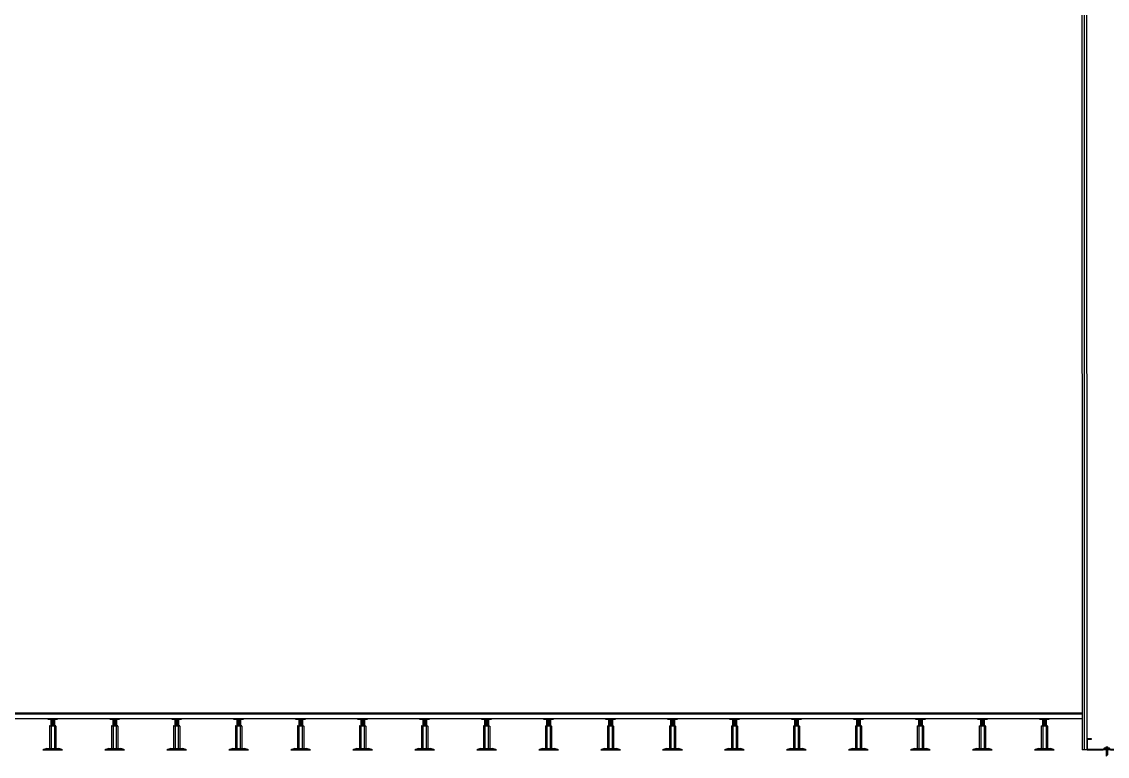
# Model space of a CAD drawing. Header units: millimetres. Extents: x 19868 to 801382, y -4805 to 85279.
# Drawn here: x 85862 to 90241, y 42103 to 45066 of the extents above; entities that cross this region are included whole.
import ezdxf

# ---------------------------------------------------------------- set-up
doc = ezdxf.new("R2010")
doc.units = ezdxf.units.MM
doc.header["$LTSCALE"] = 250
for name, color, linetype in [('8입면선', 8, 'Continuous'), ('A-ELE-4', 4, 'Continuous'), ('A-ELE-8', 8, 'Continuous'), ('A-WALL-D', 7, 'Continuous'), ('GAGAM-DT', 7, 'Continuous'), ('GES', 7, 'Continuous'), ('입면', 7, 'Continuous')]:
    doc.layers.add(name, color=color, linetype=linetype)

# ---------------------------------------------------------------- blocks, each defined once
blk = doc.blocks.new('A$C7fa20b73')
at = {"layer": '8입면선', "color": 8}
for p, q in [((10, 0), (9.4, 5790)), ((190, 0), (189.4, 5040))]:
    blk.add_line(p, q, dxfattribs=at)
at = {"layer": 'A-WALL-D'}
for p, q in [((-0.6, 5790), (0, 0)), ((19.4, 5790), (-0.6, 5790)), ((20, 0), (19.4, 5790)), ((180, 0), (179.4, 5040)), ((199.4, 5040), (179.4, 5040)), ((199.4, 5040), (200, 0)), ((200, 0), (0, 0))]:
    blk.add_line(p, q, dxfattribs=at)
at = {"layer": 'GAGAM-DT', "color": 8}
for p, q in [((97.1, 5034.2), (97.1, 5065.6)), ((102.1, 5060.1), (97.1, 5065.6)), ((102.1, 5034.2), (102.1, 5060.1)), ((104.6, 5034.2), (94.6, 5034.2)), ((94.6, 5034.2), (94.6, 5030.7)), ((103.1, 5029.2), (96.1, 5029.2)), ((97.1, 5034.2), (97.1, 5029.2)), ((102.1, 5034.2), (102.1, 5029.2)), ((104.6, 5034.2), (104.6, 5030.7)), ((95.2, 5.8), (95.2, 9.3)), ((105.1, 5.8), (95.2, 5.8)), ((103.6, 10.8), (96.7, 10.8)), ((97.6, 5.8), (97.6, 10.8)), ((97.6, 5.8), (97.6, -25.6)), ((102.6, 5.8), (102.6, 10.8)), ((102.6, 5.8), (102.6, -20.1)), ((105.1, 5.8), (105.1, 9.3)), ((97.6, -25.6), (102.6, -20.1))]:
    blk.add_line(p, q, dxfattribs=at)
for centre, start, end in [((96.1, 5030.7), 180, 270), ((103.1, 5030.7), 270, 0), ((96.7, 9.3), 90, 180), ((103.6, 9.3), 0, 90)]:
    blk.add_arc(centre, 1.51, start, end, dxfattribs=at)
at = {"layer": '입면', "color": 6}
for p, q in [((19.4, 4995), (19.4, 5040)), ((19.4, 5040), (84.8, 5040)), ((84.2, 5038.8), (20.6, 5038.8)), ((20.6, 5038.8), (20.6, 4996.2)), ((89.2, 5033), (84.2, 5038.8)), ((84.8, 5040), (89.8, 5034.2)), ((109.1, 5034.2), (114.1, 5040)), ((114.7, 5038.8), (109.7, 5033)), ((114.1, 5040), (179.4, 5040)), ((178.2, 5038.8), (114.7, 5038.8)), ((178.2, 4996.2), (178.2, 5038.8)), ((179.4, 5040), (179.4, 4995)), ((37.3, 4995), (19.4, 4995)), ((20.6, 4996.2), (37.3, 4996.2)), ((37.3, 4996.2), (37.3, 4995)), ((109.7, 5033), (89.2, 5033)), ((89.8, 5034.2), (109.1, 5034.2)), ((161.6, 4995), (161.6, 4996.2)), ((161.6, 4996.2), (178.2, 4996.2)), ((179.4, 4995), (161.6, 4995)), ((37.8, 45), (20, 45)), ((20, 45), (20, 0)), ((21.2, 1.2), (21.2, 43.8)), ((21.2, 43.8), (37.8, 43.8)), ((37.8, 43.8), (37.8, 45)), ((180, 45), (162.2, 45)), ((162.2, 45), (162.2, 43.8)), ((162.2, 43.8), (178.8, 43.8)), ((178.8, 43.8), (178.8, 1.2)), ((180, 0), (180, 45)), ((20, 0), (85.3, 0)), ((84.8, 1.2), (21.2, 1.2)), ((89.8, 7), (84.8, 1.2)), ((85.3, 0), (90.3, 5.8)), ((110.2, 7), (89.8, 7)), ((90.3, 5.8), (109.7, 5.8)), ((109.7, 5.8), (114.7, 0)), ((115.2, 1.2), (110.2, 7)), ((114.7, 0), (180, 0)), ((178.8, 1.2), (115.2, 1.2))]:
    blk.add_line(p, q, dxfattribs=at)
blk = doc.blocks.new('*U136')
at = {"layer": 'A-ELE-4'}
blk.add_line((-11, 0), (8790.1, 0), dxfattribs=at)
at = {"layer": 'A-ELE-8'}
for p, q in [((8790.1, 0), (8790.1, -23)), ((-11, -5), (8790.1, -5)), ((-11, -23), (8790.1, -23))]:
    blk.add_line(p, q, dxfattribs=at)
blk = doc.blocks.new('*U137')
at = {"layer": 'GES', "color": 8}
for p, q in [((43595, 2017, 0), (43595, 2019.5, 0)), ((43595, 2019.5, 0), (43635, 2019.5, 0)), ((43595, 2017, 0), (43635, 2017, 0)), ((43607.4, 2017, 0), (43607.4, 2007.2, 0)), ((43622.6, 2017, 0), (43622.6, 2007.2, 0)), ((43635, 2017, 0), (43635, 2019.5, 0)), ((43845, 2017, 0), (43845, 2019.5, 0)), ((43845, 2019.5, 0), (43885, 2019.5, 0)), ((43845, 2017, 0), (43885, 2017, 0)), ((43857.4, 2017, 0), (43857.4, 2007.2, 0)), ((43872.6, 2017, 0), (43872.6, 2007.2, 0)), ((43885, 2017, 0), (43885, 2019.5, 0)), ((44095, 2017, 0), (44095, 2019.5, 0)), ((44095, 2019.5, 0), (44135, 2019.5, 0)), ((44095, 2017, 0), (44135, 2017, 0)), ((44107.4, 2017, 0), (44107.4, 2007.2, 0)), ((44122.6, 2017, 0), (44122.6, 2007.2, 0)), ((44135, 2017, 0), (44135, 2019.5, 0)), ((44345, 2017, 0), (44345, 2019.5, 0)), ((44345, 2019.5, 0), (44385, 2019.5, 0)), ((44345, 2017, 0), (44385, 2017, 0)), ((44357.4, 2017, 0), (44357.4, 2007.2, 0)), ((44372.6, 2017, 0), (44372.6, 2007.2, 0)), ((44385, 2017, 0), (44385, 2019.5, 0)), ((44595, 2017, 0), (44595, 2019.5, 0)), ((44595, 2019.5, 0), (44635, 2019.5, 0)), ((44595, 2017, 0), (44635, 2017, 0)), ((44607.4, 2017, 0), (44607.4, 2007.2, 0)), ((44622.6, 2017, 0), (44622.6, 2007.2, 0)), ((44635, 2017, 0), (44635, 2019.5, 0)), ((44845, 2017, 0), (44845, 2019.5, 0)), ((44845, 2019.5, 0), (44885, 2019.5, 0)), ((44845, 2017, 0), (44885, 2017, 0)), ((44857.4, 2017, 0), (44857.4, 2007.2, 0)), ((44872.6, 2017, 0), (44872.6, 2007.2, 0)), ((44885, 2017, 0), (44885, 2019.5, 0)), ((45095, 2017, 0), (45095, 2019.5, 0)), ((45095, 2019.5, 0), (45135, 2019.5, 0)), ((45095, 2017, 0), (45135, 2017, 0)), ((45107.4, 2017, 0), (45107.4, 2007.2, 0)), ((45122.6, 2017, 0), (45122.6, 2007.2, 0)), ((45135, 2017, 0), (45135, 2019.5, 0)), ((45345, 2017, 0), (45345, 2019.5, 0)), ((45345, 2019.5, 0), (45385, 2019.5, 0)), ((45345, 2017, 0), (45385, 2017, 0)), ((45357.4, 2017, 0), (45357.4, 2007.2, 0)), ((45372.6, 2017, 0), (45372.6, 2007.2, 0)), ((45385, 2017, 0), (45385, 2019.5, 0)), ((45595, 2017, 0), (45595, 2019.5, 0)), ((45595, 2019.5, 0), (45635, 2019.5, 0)), ((45595, 2017, 0), (45635, 2017, 0)), ((45607.4, 2017, 0), (45607.4, 2007.2, 0)), ((45622.6, 2017, 0), (45622.6, 2007.2, 0)), ((45635, 2017, 0), (45635, 2019.5, 0)), ((45845, 2017, 0), (45845, 2019.5, 0)), ((45845, 2019.5, 0), (45885, 2019.5, 0)), ((45845, 2017, 0), (45885, 2017, 0)), ((45857.4, 2017, 0), (45857.4, 2007.2, 0)), ((45872.6, 2017, 0), (45872.6, 2007.2, 0)), ((45885, 2017, 0), (45885, 2019.5, 0)), ((46095, 2017, 0), (46095, 2019.5, 0)), ((46095, 2019.5, 0), (46135, 2019.5, 0)), ((46095, 2017, 0), (46135, 2017, 0)), ((46107.4, 2017, 0), (46107.4, 2007.2, 0)), ((46122.6, 2017, 0), (46122.6, 2007.2, 0)), ((46135, 2017, 0), (46135, 2019.5, 0)), ((46345, 2017, 0), (46345, 2019.5, 0)), ((46345, 2019.5, 0), (46385, 2019.5, 0)), ((46345, 2017, 0), (46385, 2017, 0)), ((46357.4, 2017, 0), (46357.4, 2007.2, 0)), ((46372.6, 2017, 0), (46372.6, 2007.2, 0)), ((46385, 2017, 0), (46385, 2019.5, 0)), ((46595, 2017, 0), (46595, 2019.5, 0)), ((46595, 2019.5, 0), (46635, 2019.5, 0)), ((46595, 2017, 0), (46635, 2017, 0)), ((46607.4, 2017, 0), (46607.4, 2007.2, 0)), ((46622.6, 2017, 0), (46622.6, 2007.2, 0)), ((46635, 2017, 0), (46635, 2019.5, 0)), ((46845, 2017, 0), (46845, 2019.5, 0)), ((46845, 2019.5, 0), (46885, 2019.5, 0)), ((46845, 2017, 0), (46885, 2017, 0)), ((46857.4, 2017, 0), (46857.4, 2007.2, 0)), ((46872.6, 2017, 0), (46872.6, 2007.2, 0)), ((46885, 2017, 0), (46885, 2019.5, 0)), ((47095, 2017, 0), (47095, 2019.5, 0)), ((47095, 2019.5, 0), (47135, 2019.5, 0)), ((47095, 2017, 0), (47135, 2017, 0)), ((47107.4, 2017, 0), (47107.4, 2007.2, 0)), ((47122.6, 2017, 0), (47122.6, 2007.2, 0)), ((47135, 2017, 0), (47135, 2019.5, 0)), ((47345, 2017, 0), (47345, 2019.5, 0)), ((47345, 2019.5, 0), (47385, 2019.5, 0)), ((47345, 2017, 0), (47385, 2017, 0)), ((47357.4, 2017, 0), (47357.4, 2007.2, 0)), ((47372.6, 2017, 0), (47372.6, 2007.2, 0)), ((47385, 2017, 0), (47385, 2019.5, 0)), ((47595, 2017, 0), (47595, 2019.5, 0)), ((47595, 2019.5, 0), (47635, 2019.5, 0)), ((47595, 2017, 0), (47635, 2017, 0)), ((47607.4, 2017, 0), (47607.4, 2007.2, 0)), ((47622.6, 2017, 0), (47622.6, 2007.2, 0)), ((47635, 2017, 0), (47635, 2019.5, 0)), ((43602.6, 1988.9, 0), (43602.6, 1898, 0)), ((43603.4, 1989.7, 0), (43607.6, 1989.7, 0)), ((43607.4, 2013.6, 0), (43607.4, 1989.7, 0)), ((43607.4, 2011.6, 0), (43622.6, 2011.6, 0)), ((43607.4, 2011.6, 0), (43622.6, 2011.6, 0)), ((43607.4, 2006.6, 0), (43622.6, 2006.6, 0)), ((43607.4, 2006.6, 0), (43622.6, 2006.6, 0)), ((43607.4, 2001.6, 0), (43622.6, 2001.6, 0)), ((43607.4, 2001.6, 0), (43622.6, 2001.6, 0)), ((43607.4, 1996.6, 0), (43622.6, 1996.6, 0)), ((43607.4, 1996.6, 0), (43622.6, 1996.6, 0)), ((43607.4, 1991.6, 0), (43622.6, 1991.6, 0)), ((43607.4, 1991.6, 0), (43622.6, 1991.6, 0)), ((43607.6, 1989.7, 0), (43622.6, 1989.7, 0)), ((43608.4, 1988.9, 0), (43608.4, 1898, 0)), ((43609.2, 1989.7, 0), (43620.9, 1989.7, 0)), ((43621.7, 1988.9, 0), (43621.7, 1898, 0)), ((43622.6, 2013.6, 0), (43622.6, 1989.7, 0)), ((43622.6, 1989.7, 0), (43626.7, 1989.7, 0)), ((43627.6, 1988.9, 0), (43627.6, 1898, 0)), ((43852.6, 1988.9, 0), (43852.6, 1898, 0)), ((43853.4, 1989.7, 0), (43857.6, 1989.7, 0)), ((43857.4, 2013.6, 0), (43857.4, 1989.7, 0)), ((43857.4, 2011.6, 0), (43872.6, 2011.6, 0)), ((43857.4, 2011.6, 0), (43872.6, 2011.6, 0)), ((43857.4, 2006.6, 0), (43872.6, 2006.6, 0)), ((43857.4, 2006.6, 0), (43872.6, 2006.6, 0)), ((43857.4, 2001.6, 0), (43872.6, 2001.6, 0)), ((43857.4, 2001.6, 0), (43872.6, 2001.6, 0)), ((43857.4, 1996.6, 0), (43872.6, 1996.6, 0)), ((43857.4, 1996.6, 0), (43872.6, 1996.6, 0)), ((43857.4, 1991.6, 0), (43872.6, 1991.6, 0)), ((43857.4, 1991.6, 0), (43872.6, 1991.6, 0)), ((43857.6, 1989.7, 0), (43872.6, 1989.7, 0)), ((43858.4, 1988.9, 0), (43858.4, 1898, 0)), ((43859.2, 1989.7, 0), (43870.9, 1989.7, 0)), ((43871.7, 1988.9, 0), (43871.7, 1898, 0)), ((43872.6, 2013.6, 0), (43872.6, 1989.7, 0)), ((43872.6, 1989.7, 0), (43876.7, 1989.7, 0)), ((43877.6, 1988.9, 0), (43877.6, 1898, 0)), ((44102.6, 1988.9, 0), (44102.6, 1898, 0)), ((44103.4, 1989.7, 0), (44107.6, 1989.7, 0)), ((44107.4, 2013.6, 0), (44107.4, 1989.7, 0)), ((44107.4, 2011.6, 0), (44122.6, 2011.6, 0)), ((44107.4, 2011.6, 0), (44122.6, 2011.6, 0)), ((44107.4, 2006.6, 0), (44122.6, 2006.6, 0)), ((44107.4, 2006.6, 0), (44122.6, 2006.6, 0)), ((44107.4, 2001.6, 0), (44122.6, 2001.6, 0)), ((44107.4, 2001.6, 0), (44122.6, 2001.6, 0)), ((44107.4, 1996.6, 0), (44122.6, 1996.6, 0)), ((44107.4, 1996.6, 0), (44122.6, 1996.6, 0)), ((44107.4, 1991.6, 0), (44122.6, 1991.6, 0)), ((44107.4, 1991.6, 0), (44122.6, 1991.6, 0)), ((44107.6, 1989.7, 0), (44122.6, 1989.7, 0)), ((44108.4, 1988.9, 0), (44108.4, 1898, 0)), ((44109.2, 1989.7, 0), (44120.9, 1989.7, 0)), ((44121.7, 1988.9, 0), (44121.7, 1898, 0)), ((44122.6, 2013.6, 0), (44122.6, 1989.7, 0)), ((44122.6, 1989.7, 0), (44126.7, 1989.7, 0)), ((44127.6, 1988.9, 0), (44127.6, 1898, 0)), ((44352.6, 1988.9, 0), (44352.6, 1898, 0)), ((44353.4, 1989.7, 0), (44357.6, 1989.7, 0)), ((44357.4, 2013.6, 0), (44357.4, 1989.7, 0)), ((44357.4, 2011.6, 0), (44372.6, 2011.6, 0)), ((44357.4, 2011.6, 0), (44372.6, 2011.6, 0)), ((44357.4, 2006.6, 0), (44372.6, 2006.6, 0)), ((44357.4, 2006.6, 0), (44372.6, 2006.6, 0)), ((44357.4, 2001.6, 0), (44372.6, 2001.6, 0)), ((44357.4, 2001.6, 0), (44372.6, 2001.6, 0)), ((44357.4, 1996.6, 0), (44372.6, 1996.6, 0)), ((44357.4, 1996.6, 0), (44372.6, 1996.6, 0)), ((44357.4, 1991.6, 0), (44372.6, 1991.6, 0)), ((44357.4, 1991.6, 0), (44372.6, 1991.6, 0)), ((44357.6, 1989.7, 0), (44372.6, 1989.7, 0)), ((44358.4, 1988.9, 0), (44358.4, 1898, 0)), ((44359.2, 1989.7, 0), (44370.9, 1989.7, 0)), ((44371.7, 1988.9, 0), (44371.7, 1898, 0)), ((44372.6, 2013.6, 0), (44372.6, 1989.7, 0)), ((44372.6, 1989.7, 0), (44376.7, 1989.7, 0)), ((44377.6, 1988.9, 0), (44377.6, 1898, 0)), ((44602.6, 1988.9, 0), (44602.6, 1898, 0)), ((44603.4, 1989.7, 0), (44607.6, 1989.7, 0)), ((44607.4, 2013.6, 0), (44607.4, 1989.7, 0)), ((44607.4, 2011.6, 0), (44622.6, 2011.6, 0)), ((44607.4, 2011.6, 0), (44622.6, 2011.6, 0)), ((44607.4, 2006.6, 0), (44622.6, 2006.6, 0)), ((44607.4, 2006.6, 0), (44622.6, 2006.6, 0)), ((44607.4, 2001.6, 0), (44622.6, 2001.6, 0)), ((44607.4, 2001.6, 0), (44622.6, 2001.6, 0)), ((44607.4, 1996.6, 0), (44622.6, 1996.6, 0)), ((44607.4, 1996.6, 0), (44622.6, 1996.6, 0)), ((44607.4, 1991.6, 0), (44622.6, 1991.6, 0)), ((44607.4, 1991.6, 0), (44622.6, 1991.6, 0)), ((44607.6, 1989.7, 0), (44622.6, 1989.7, 0)), ((44608.4, 1988.9, 0), (44608.4, 1898, 0)), ((44609.2, 1989.7, 0), (44620.9, 1989.7, 0)), ((44621.7, 1988.9, 0), (44621.7, 1898, 0)), ((44622.6, 2013.6, 0), (44622.6, 1989.7, 0)), ((44622.6, 1989.7, 0), (44626.7, 1989.7, 0)), ((44627.6, 1988.9, 0), (44627.6, 1898, 0)), ((44852.6, 1988.9, 0), (44852.6, 1898, 0)), ((44853.4, 1989.7, 0), (44857.6, 1989.7, 0)), ((44857.4, 2013.6, 0), (44857.4, 1989.7, 0)), ((44857.4, 2011.6, 0), (44872.6, 2011.6, 0)), ((44857.4, 2011.6, 0), (44872.6, 2011.6, 0)), ((44857.4, 2006.6, 0), (44872.6, 2006.6, 0)), ((44857.4, 2006.6, 0), (44872.6, 2006.6, 0)), ((44857.4, 2001.6, 0), (44872.6, 2001.6, 0)), ((44857.4, 2001.6, 0), (44872.6, 2001.6, 0)), ((44857.4, 1996.6, 0), (44872.6, 1996.6, 0)), ((44857.4, 1996.6, 0), (44872.6, 1996.6, 0)), ((44857.4, 1991.6, 0), (44872.6, 1991.6, 0)), ((44857.4, 1991.6, 0), (44872.6, 1991.6, 0)), ((44857.6, 1989.7, 0), (44872.6, 1989.7, 0)), ((44858.4, 1988.9, 0), (44858.4, 1898, 0)), ((44859.2, 1989.7, 0), (44870.9, 1989.7, 0)), ((44871.7, 1988.9, 0), (44871.7, 1898, 0)), ((44872.6, 2013.6, 0), (44872.6, 1989.7, 0)), ((44872.6, 1989.7, 0), (44876.7, 1989.7, 0)), ((44877.6, 1988.9, 0), (44877.6, 1898, 0)), ((45102.6, 1988.9, 0), (45102.6, 1898, 0)), ((45103.4, 1989.7, 0), (45107.6, 1989.7, 0)), ((45107.4, 2013.6, 0), (45107.4, 1989.7, 0)), ((45107.4, 2011.6, 0), (45122.6, 2011.6, 0)), ((45107.4, 2011.6, 0), (45122.6, 2011.6, 0)), ((45107.4, 2006.6, 0), (45122.6, 2006.6, 0)), ((45107.4, 2006.6, 0), (45122.6, 2006.6, 0)), ((45107.4, 2001.6, 0), (45122.6, 2001.6, 0)), ((45107.4, 2001.6, 0), (45122.6, 2001.6, 0)), ((45107.4, 1996.6, 0), (45122.6, 1996.6, 0)), ((45107.4, 1996.6, 0), (45122.6, 1996.6, 0)), ((45107.4, 1991.6, 0), (45122.6, 1991.6, 0)), ((45107.4, 1991.6, 0), (45122.6, 1991.6, 0)), ((45107.6, 1989.7, 0), (45122.6, 1989.7, 0)), ((45108.4, 1988.9, 0), (45108.4, 1898, 0)), ((45109.2, 1989.7, 0), (45120.9, 1989.7, 0)), ((45121.7, 1988.9, 0), (45121.7, 1898, 0)), ((45122.6, 2013.6, 0), (45122.6, 1989.7, 0)), ((45122.6, 1989.7, 0), (45126.7, 1989.7, 0)), ((45127.6, 1988.9, 0), (45127.6, 1898, 0)), ((45352.6, 1988.9, 0), (45352.6, 1898, 0)), ((45353.4, 1989.7, 0), (45357.6, 1989.7, 0)), ((45357.4, 2013.6, 0), (45357.4, 1989.7, 0)), ((45357.4, 2011.6, 0), (45372.6, 2011.6, 0)), ((45357.4, 2011.6, 0), (45372.6, 2011.6, 0)), ((45357.4, 2006.6, 0), (45372.6, 2006.6, 0)), ((45357.4, 2006.6, 0), (45372.6, 2006.6, 0)), ((45357.4, 2001.6, 0), (45372.6, 2001.6, 0)), ((45357.4, 2001.6, 0), (45372.6, 2001.6, 0)), ((45357.4, 1996.6, 0), (45372.6, 1996.6, 0)), ((45357.4, 1996.6, 0), (45372.6, 1996.6, 0)), ((45357.4, 1991.6, 0), (45372.6, 1991.6, 0)), ((45357.4, 1991.6, 0), (45372.6, 1991.6, 0)), ((45357.6, 1989.7, 0), (45372.6, 1989.7, 0)), ((45358.4, 1988.9, 0), (45358.4, 1898, 0)), ((45359.2, 1989.7, 0), (45370.9, 1989.7, 0)), ((45371.7, 1988.9, 0), (45371.7, 1898, 0)), ((45372.6, 2013.6, 0), (45372.6, 1989.7, 0)), ((45372.6, 1989.7, 0), (45376.7, 1989.7, 0)), ((45377.6, 1988.9, 0), (45377.6, 1898, 0)), ((45602.6, 1988.9, 0), (45602.6, 1898, 0)), ((45603.4, 1989.7, 0), (45607.6, 1989.7, 0)), ((45607.4, 2013.6, 0), (45607.4, 1989.7, 0)), ((45607.4, 2011.6, 0), (45622.6, 2011.6, 0)), ((45607.4, 2011.6, 0), (45622.6, 2011.6, 0)), ((45607.4, 2006.6, 0), (45622.6, 2006.6, 0)), ((45607.4, 2006.6, 0), (45622.6, 2006.6, 0)), ((45607.4, 2001.6, 0), (45622.6, 2001.6, 0)), ((45607.4, 2001.6, 0), (45622.6, 2001.6, 0)), ((45607.4, 1996.6, 0), (45622.6, 1996.6, 0)), ((45607.4, 1996.6, 0), (45622.6, 1996.6, 0)), ((45607.4, 1991.6, 0), (45622.6, 1991.6, 0)), ((45607.4, 1991.6, 0), (45622.6, 1991.6, 0)), ((45607.6, 1989.7, 0), (45622.6, 1989.7, 0)), ((45608.4, 1988.9, 0), (45608.4, 1898, 0)), ((45609.2, 1989.7, 0), (45620.9, 1989.7, 0)), ((45621.7, 1988.9, 0), (45621.7, 1898, 0)), ((45622.6, 2013.6, 0), (45622.6, 1989.7, 0)), ((45622.6, 1989.7, 0), (45626.7, 1989.7, 0)), ((45627.6, 1988.9, 0), (45627.6, 1898, 0)), ((45852.6, 1988.9, 0), (45852.6, 1898, 0)), ((45853.4, 1989.7, 0), (45857.6, 1989.7, 0)), ((45857.4, 2013.6, 0), (45857.4, 1989.7, 0)), ((45857.4, 2011.6, 0), (45872.6, 2011.6, 0)), ((45857.4, 2011.6, 0), (45872.6, 2011.6, 0)), ((45857.4, 2006.6, 0), (45872.6, 2006.6, 0)), ((45857.4, 2006.6, 0), (45872.6, 2006.6, 0)), ((45857.4, 2001.6, 0), (45872.6, 2001.6, 0)), ((45857.4, 2001.6, 0), (45872.6, 2001.6, 0)), ((45857.4, 1996.6, 0), (45872.6, 1996.6, 0)), ((45857.4, 1996.6, 0), (45872.6, 1996.6, 0)), ((45857.4, 1991.6, 0), (45872.6, 1991.6, 0)), ((45857.4, 1991.6, 0), (45872.6, 1991.6, 0)), ((45857.6, 1989.7, 0), (45872.6, 1989.7, 0)), ((45858.4, 1988.9, 0), (45858.4, 1898, 0)), ((45859.2, 1989.7, 0), (45870.9, 1989.7, 0)), ((45871.7, 1988.9, 0), (45871.7, 1898, 0)), ((45872.6, 2013.6, 0), (45872.6, 1989.7, 0)), ((45872.6, 1989.7, 0), (45876.7, 1989.7, 0)), ((45877.6, 1988.9, 0), (45877.6, 1898, 0)), ((46102.6, 1988.9, 0), (46102.6, 1898, 0)), ((46103.4, 1989.7, 0), (46107.6, 1989.7, 0)), ((46107.4, 2013.6, 0), (46107.4, 1989.7, 0)), ((46107.4, 2011.6, 0), (46122.6, 2011.6, 0)), ((46107.4, 2011.6, 0), (46122.6, 2011.6, 0)), ((46107.4, 2006.6, 0), (46122.6, 2006.6, 0)), ((46107.4, 2006.6, 0), (46122.6, 2006.6, 0)), ((46107.4, 2001.6, 0), (46122.6, 2001.6, 0)), ((46107.4, 2001.6, 0), (46122.6, 2001.6, 0)), ((46107.4, 1996.6, 0), (46122.6, 1996.6, 0)), ((46107.4, 1996.6, 0), (46122.6, 1996.6, 0)), ((46107.4, 1991.6, 0), (46122.6, 1991.6, 0)), ((46107.4, 1991.6, 0), (46122.6, 1991.6, 0)), ((46107.6, 1989.7, 0), (46122.6, 1989.7, 0)), ((46108.4, 1988.9, 0), (46108.4, 1898, 0)), ((46109.2, 1989.7, 0), (46120.9, 1989.7, 0)), ((46121.7, 1988.9, 0), (46121.7, 1898, 0)), ((46122.6, 2013.6, 0), (46122.6, 1989.7, 0)), ((46122.6, 1989.7, 0), (46126.7, 1989.7, 0)), ((46127.6, 1988.9, 0), (46127.6, 1898, 0)), ((46352.6, 1988.9, 0), (46352.6, 1898, 0)), ((46353.4, 1989.7, 0), (46357.6, 1989.7, 0)), ((46357.4, 2013.6, 0), (46357.4, 1989.7, 0)), ((46357.4, 2011.6, 0), (46372.6, 2011.6, 0)), ((46357.4, 2011.6, 0), (46372.6, 2011.6, 0)), ((46357.4, 2006.6, 0), (46372.6, 2006.6, 0)), ((46357.4, 2006.6, 0), (46372.6, 2006.6, 0)), ((46357.4, 2001.6, 0), (46372.6, 2001.6, 0)), ((46357.4, 2001.6, 0), (46372.6, 2001.6, 0)), ((46357.4, 1996.6, 0), (46372.6, 1996.6, 0)), ((46357.4, 1996.6, 0), (46372.6, 1996.6, 0)), ((46357.4, 1991.6, 0), (46372.6, 1991.6, 0)), ((46357.4, 1991.6, 0), (46372.6, 1991.6, 0)), ((46357.6, 1989.7, 0), (46372.6, 1989.7, 0)), ((46358.4, 1988.9, 0), (46358.4, 1898, 0)), ((46359.2, 1989.7, 0), (46370.9, 1989.7, 0)), ((46371.7, 1988.9, 0), (46371.7, 1898, 0)), ((46372.6, 2013.6, 0), (46372.6, 1989.7, 0)), ((46372.6, 1989.7, 0), (46376.7, 1989.7, 0)), ((46377.6, 1988.9, 0), (46377.6, 1898, 0)), ((46602.6, 1988.9, 0), (46602.6, 1898, 0)), ((46603.4, 1989.7, 0), (46607.6, 1989.7, 0)), ((46607.4, 2013.6, 0), (46607.4, 1989.7, 0)), ((46607.4, 2011.6, 0), (46622.6, 2011.6, 0)), ((46607.4, 2011.6, 0), (46622.6, 2011.6, 0)), ((46607.4, 2006.6, 0), (46622.6, 2006.6, 0)), ((46607.4, 2006.6, 0), (46622.6, 2006.6, 0)), ((46607.4, 2001.6, 0), (46622.6, 2001.6, 0)), ((46607.4, 2001.6, 0), (46622.6, 2001.6, 0)), ((46607.4, 1996.6, 0), (46622.6, 1996.6, 0)), ((46607.4, 1996.6, 0), (46622.6, 1996.6, 0)), ((46607.4, 1991.6, 0), (46622.6, 1991.6, 0)), ((46607.4, 1991.6, 0), (46622.6, 1991.6, 0)), ((46607.6, 1989.7, 0), (46622.6, 1989.7, 0)), ((46608.4, 1988.9, 0), (46608.4, 1898, 0)), ((46609.2, 1989.7, 0), (46620.9, 1989.7, 0)), ((46621.7, 1988.9, 0), (46621.7, 1898, 0)), ((46622.6, 2013.6, 0), (46622.6, 1989.7, 0)), ((46622.6, 1989.7, 0), (46626.7, 1989.7, 0)), ((46627.6, 1988.9, 0), (46627.6, 1898, 0)), ((46852.6, 1988.9, 0), (46852.6, 1898, 0)), ((46853.4, 1989.7, 0), (46857.6, 1989.7, 0)), ((46857.4, 2013.6, 0), (46857.4, 1989.7, 0)), ((46857.4, 2011.6, 0), (46872.6, 2011.6, 0)), ((46857.4, 2011.6, 0), (46872.6, 2011.6, 0)), ((46857.4, 2006.6, 0), (46872.6, 2006.6, 0)), ((46857.4, 2006.6, 0), (46872.6, 2006.6, 0)), ((46857.4, 2001.6, 0), (46872.6, 2001.6, 0)), ((46857.4, 2001.6, 0), (46872.6, 2001.6, 0)), ((46857.4, 1996.6, 0), (46872.6, 1996.6, 0)), ((46857.4, 1996.6, 0), (46872.6, 1996.6, 0)), ((46857.4, 1991.6, 0), (46872.6, 1991.6, 0)), ((46857.4, 1991.6, 0), (46872.6, 1991.6, 0)), ((46857.6, 1989.7, 0), (46872.6, 1989.7, 0)), ((46858.4, 1988.9, 0), (46858.4, 1898, 0)), ((46859.2, 1989.7, 0), (46870.9, 1989.7, 0)), ((46871.7, 1988.9, 0), (46871.7, 1898, 0)), ((46872.6, 2013.6, 0), (46872.6, 1989.7, 0)), ((46872.6, 1989.7, 0), (46876.7, 1989.7, 0)), ((46877.6, 1988.9, 0), (46877.6, 1898, 0)), ((47102.6, 1988.9, 0), (47102.6, 1898, 0)), ((47103.4, 1989.7, 0), (47107.6, 1989.7, 0)), ((47107.4, 2013.6, 0), (47107.4, 1989.7, 0)), ((47107.4, 2011.6, 0), (47122.6, 2011.6, 0)), ((47107.4, 2011.6, 0), (47122.6, 2011.6, 0)), ((47107.4, 2006.6, 0), (47122.6, 2006.6, 0)), ((47107.4, 2006.6, 0), (47122.6, 2006.6, 0)), ((47107.4, 2001.6, 0), (47122.6, 2001.6, 0)), ((47107.4, 2001.6, 0), (47122.6, 2001.6, 0)), ((47107.4, 1996.6, 0), (47122.6, 1996.6, 0)), ((47107.4, 1996.6, 0), (47122.6, 1996.6, 0)), ((47107.4, 1991.6, 0), (47122.6, 1991.6, 0)), ((47107.4, 1991.6, 0), (47122.6, 1991.6, 0)), ((47107.6, 1989.7, 0), (47122.6, 1989.7, 0)), ((47108.4, 1988.9, 0), (47108.4, 1898, 0)), ((47109.2, 1989.7, 0), (47120.9, 1989.7, 0)), ((47121.7, 1988.9, 0), (47121.7, 1898, 0)), ((47122.6, 2013.6, 0), (47122.6, 1989.7, 0)), ((47122.6, 1989.7, 0), (47126.7, 1989.7, 0)), ((47127.6, 1988.9, 0), (47127.6, 1898, 0)), ((47352.6, 1988.9, 0), (47352.6, 1898, 0)), ((47353.4, 1989.7, 0), (47357.6, 1989.7, 0)), ((47357.4, 2013.6, 0), (47357.4, 1989.7, 0)), ((47357.4, 2011.6, 0), (47372.6, 2011.6, 0)), ((47357.4, 2011.6, 0), (47372.6, 2011.6, 0)), ((47357.4, 2006.6, 0), (47372.6, 2006.6, 0)), ((47357.4, 2006.6, 0), (47372.6, 2006.6, 0)), ((47357.4, 2001.6, 0), (47372.6, 2001.6, 0)), ((47357.4, 2001.6, 0), (47372.6, 2001.6, 0)), ((47357.4, 1996.6, 0), (47372.6, 1996.6, 0)), ((47357.4, 1996.6, 0), (47372.6, 1996.6, 0)), ((47357.4, 1991.6, 0), (47372.6, 1991.6, 0)), ((47357.4, 1991.6, 0), (47372.6, 1991.6, 0)), ((47357.6, 1989.7, 0), (47372.6, 1989.7, 0)), ((47358.4, 1988.9, 0), (47358.4, 1898, 0)), ((47359.2, 1989.7, 0), (47370.9, 1989.7, 0)), ((47371.7, 1988.9, 0), (47371.7, 1898, 0)), ((47372.6, 2013.6, 0), (47372.6, 1989.7, 0)), ((47372.6, 1989.7, 0), (47376.7, 1989.7, 0)), ((47377.6, 1988.9, 0), (47377.6, 1898, 0)), ((47602.6, 1988.9, 0), (47602.6, 1898, 0)), ((47603.4, 1989.7, 0), (47607.6, 1989.7, 0)), ((47607.4, 2013.6, 0), (47607.4, 1989.7, 0)), ((47607.4, 2011.6, 0), (47622.6, 2011.6, 0)), ((47607.4, 2011.6, 0), (47622.6, 2011.6, 0)), ((47607.4, 2006.6, 0), (47622.6, 2006.6, 0)), ((47607.4, 2006.6, 0), (47622.6, 2006.6, 0)), ((47607.4, 2001.6, 0), (47622.6, 2001.6, 0)), ((47607.4, 2001.6, 0), (47622.6, 2001.6, 0)), ((47607.4, 1996.6, 0), (47622.6, 1996.6, 0)), ((47607.4, 1996.6, 0), (47622.6, 1996.6, 0)), ((47607.4, 1991.6, 0), (47622.6, 1991.6, 0)), ((47607.4, 1991.6, 0), (47622.6, 1991.6, 0)), ((47607.6, 1989.7, 0), (47622.6, 1989.7, 0)), ((47608.4, 1988.9, 0), (47608.4, 1898, 0)), ((47609.2, 1989.7, 0), (47620.9, 1989.7, 0)), ((47621.7, 1988.9, 0), (47621.7, 1898, 0)), ((47622.6, 2013.6, 0), (47622.6, 1989.7, 0)), ((47622.6, 1989.7, 0), (47626.7, 1989.7, 0)), ((47627.6, 1988.9, 0), (47627.6, 1898, 0)), ((43575.4, 1892.5), (43654.8, 1892.5, 0)), ((43581.7, 1895.4), (43648.4, 1895.4)), ((43590.2, 1897.7), (43640.3, 1897.7)), ((43603.4, 1897.2, 0), (43607.6, 1897.2, 0)), ((43606.7, 1897.2, 0), (43606.7, 1897.7)), ((43607.6, 1897.2, 0), (43622.6, 1897.2, 0)), ((43622.6, 1897.2, 0), (43626.7, 1897.2, 0)), ((43623.4, 1897.2, 0), (43623.4, 1897.7)), ((43825.4, 1892.5), (43904.8, 1892.5, 0)), ((43831.7, 1895.4), (43898.4, 1895.4)), ((43840.2, 1897.7), (43890.3, 1897.7)), ((43853.4, 1897.2, 0), (43857.6, 1897.2, 0)), ((43856.7, 1897.2, 0), (43856.7, 1897.7)), ((43857.6, 1897.2, 0), (43872.6, 1897.2, 0)), ((43872.6, 1897.2, 0), (43876.7, 1897.2, 0)), ((43873.4, 1897.2, 0), (43873.4, 1897.7)), ((44075.4, 1892.5), (44154.8, 1892.5, 0)), ((44081.7, 1895.4), (44148.4, 1895.4)), ((44090.2, 1897.7), (44140.3, 1897.7)), ((44103.4, 1897.2, 0), (44107.6, 1897.2, 0)), ((44106.7, 1897.2, 0), (44106.7, 1897.7)), ((44107.6, 1897.2, 0), (44122.6, 1897.2, 0)), ((44122.6, 1897.2, 0), (44126.7, 1897.2, 0)), ((44123.4, 1897.2, 0), (44123.4, 1897.7)), ((44325.4, 1892.5), (44404.8, 1892.5, 0)), ((44331.7, 1895.4), (44398.4, 1895.4)), ((44340.2, 1897.7), (44390.3, 1897.7)), ((44353.4, 1897.2, 0), (44357.6, 1897.2, 0)), ((44356.7, 1897.2, 0), (44356.7, 1897.7)), ((44357.6, 1897.2, 0), (44372.6, 1897.2, 0)), ((44372.6, 1897.2, 0), (44376.7, 1897.2, 0)), ((44373.4, 1897.2, 0), (44373.4, 1897.7)), ((44575.4, 1892.5), (44654.8, 1892.5, 0)), ((44581.7, 1895.4), (44648.4, 1895.4)), ((44590.2, 1897.7), (44640.3, 1897.7)), ((44603.4, 1897.2, 0), (44607.6, 1897.2, 0)), ((44606.7, 1897.2, 0), (44606.7, 1897.7)), ((44607.6, 1897.2, 0), (44622.6, 1897.2, 0)), ((44622.6, 1897.2, 0), (44626.7, 1897.2, 0)), ((44623.4, 1897.2, 0), (44623.4, 1897.7)), ((44825.4, 1892.5), (44904.8, 1892.5, 0)), ((44831.7, 1895.4), (44898.4, 1895.4)), ((44840.2, 1897.7), (44890.3, 1897.7)), ((44853.4, 1897.2, 0), (44857.6, 1897.2, 0)), ((44856.7, 1897.2, 0), (44856.7, 1897.7)), ((44857.6, 1897.2, 0), (44872.6, 1897.2, 0)), ((44872.6, 1897.2, 0), (44876.7, 1897.2, 0)), ((44873.4, 1897.2, 0), (44873.4, 1897.7)), ((45075.4, 1892.5), (45154.8, 1892.5, 0)), ((45081.7, 1895.4), (45148.4, 1895.4)), ((45090.2, 1897.7), (45140.3, 1897.7)), ((45103.4, 1897.2, 0), (45107.6, 1897.2, 0)), ((45106.7, 1897.2, 0), (45106.7, 1897.7)), ((45107.6, 1897.2, 0), (45122.6, 1897.2, 0)), ((45122.6, 1897.2, 0), (45126.7, 1897.2, 0)), ((45123.4, 1897.2, 0), (45123.4, 1897.7)), ((45325.4, 1892.5), (45404.8, 1892.5, 0)), ((45331.7, 1895.4), (45398.4, 1895.4)), ((45340.2, 1897.7), (45390.3, 1897.7)), ((45353.4, 1897.2, 0), (45357.6, 1897.2, 0)), ((45356.7, 1897.2, 0), (45356.7, 1897.7)), ((45357.6, 1897.2, 0), (45372.6, 1897.2, 0)), ((45372.6, 1897.2, 0), (45376.7, 1897.2, 0)), ((45373.4, 1897.2, 0), (45373.4, 1897.7)), ((45575.4, 1892.5), (45654.8, 1892.5, 0)), ((45581.7, 1895.4), (45648.4, 1895.4)), ((45590.2, 1897.7), (45640.3, 1897.7)), ((45603.4, 1897.2, 0), (45607.6, 1897.2, 0)), ((45606.7, 1897.2, 0), (45606.7, 1897.7)), ((45607.6, 1897.2, 0), (45622.6, 1897.2, 0)), ((45622.6, 1897.2, 0), (45626.7, 1897.2, 0)), ((45623.4, 1897.2, 0), (45623.4, 1897.7)), ((45825.4, 1892.5), (45904.8, 1892.5, 0)), ((45831.7, 1895.4), (45898.4, 1895.4)), ((45840.2, 1897.7), (45890.3, 1897.7)), ((45853.4, 1897.2, 0), (45857.6, 1897.2, 0)), ((45856.7, 1897.2, 0), (45856.7, 1897.7)), ((45857.6, 1897.2, 0), (45872.6, 1897.2, 0)), ((45872.6, 1897.2, 0), (45876.7, 1897.2, 0)), ((45873.4, 1897.2, 0), (45873.4, 1897.7)), ((46075.4, 1892.5), (46154.8, 1892.5, 0)), ((46081.7, 1895.4), (46148.4, 1895.4)), ((46090.2, 1897.7), (46140.3, 1897.7)), ((46103.4, 1897.2, 0), (46107.6, 1897.2, 0)), ((46106.7, 1897.2, 0), (46106.7, 1897.7)), ((46107.6, 1897.2, 0), (46122.6, 1897.2, 0)), ((46122.6, 1897.2, 0), (46126.7, 1897.2, 0)), ((46123.4, 1897.2, 0), (46123.4, 1897.7)), ((46325.4, 1892.5), (46404.8, 1892.5, 0)), ((46331.7, 1895.4), (46398.4, 1895.4)), ((46340.2, 1897.7), (46390.3, 1897.7)), ((46353.4, 1897.2, 0), (46357.6, 1897.2, 0)), ((46356.7, 1897.2, 0), (46356.7, 1897.7)), ((46357.6, 1897.2, 0), (46372.6, 1897.2, 0)), ((46372.6, 1897.2, 0), (46376.7, 1897.2, 0)), ((46373.4, 1897.2, 0), (46373.4, 1897.7)), ((46575.4, 1892.5), (46654.8, 1892.5, 0)), ((46581.7, 1895.4), (46648.4, 1895.4)), ((46590.2, 1897.7), (46640.3, 1897.7)), ((46603.4, 1897.2, 0), (46607.6, 1897.2, 0)), ((46606.7, 1897.2, 0), (46606.7, 1897.7)), ((46607.6, 1897.2, 0), (46622.6, 1897.2, 0)), ((46622.6, 1897.2, 0), (46626.7, 1897.2, 0)), ((46623.4, 1897.2, 0), (46623.4, 1897.7)), ((46825.4, 1892.5), (46904.8, 1892.5, 0)), ((46831.7, 1895.4), (46898.4, 1895.4)), ((46840.2, 1897.7), (46890.3, 1897.7)), ((46853.4, 1897.2, 0), (46857.6, 1897.2, 0)), ((46856.7, 1897.2, 0), (46856.7, 1897.7)), ((46857.6, 1897.2, 0), (46872.6, 1897.2, 0)), ((46872.6, 1897.2, 0), (46876.7, 1897.2, 0)), ((46873.4, 1897.2, 0), (46873.4, 1897.7)), ((47075.4, 1892.5), (47154.8, 1892.5, 0)), ((47081.7, 1895.4), (47148.4, 1895.4)), ((47090.2, 1897.7), (47140.3, 1897.7)), ((47103.4, 1897.2, 0), (47107.6, 1897.2, 0)), ((47106.7, 1897.2, 0), (47106.7, 1897.7)), ((47107.6, 1897.2, 0), (47122.6, 1897.2, 0)), ((47122.6, 1897.2, 0), (47126.7, 1897.2, 0)), ((47123.4, 1897.2, 0), (47123.4, 1897.7)), ((47325.4, 1892.5), (47404.8, 1892.5, 0)), ((47331.7, 1895.4), (47398.4, 1895.4)), ((47340.2, 1897.7), (47390.3, 1897.7)), ((47353.4, 1897.2, 0), (47357.6, 1897.2, 0)), ((47356.7, 1897.2, 0), (47356.7, 1897.7)), ((47357.6, 1897.2, 0), (47372.6, 1897.2, 0)), ((47372.6, 1897.2, 0), (47376.7, 1897.2, 0)), ((47373.4, 1897.2, 0), (47373.4, 1897.7)), ((47575.4, 1892.5), (47654.8, 1892.5, 0)), ((47581.7, 1895.4), (47648.4, 1895.4)), ((47590.2, 1897.7), (47640.3, 1897.7)), ((47603.4, 1897.2, 0), (47607.6, 1897.2, 0)), ((47606.7, 1897.2, 0), (47606.7, 1897.7)), ((47607.6, 1897.2, 0), (47622.6, 1897.2, 0)), ((47622.6, 1897.2, 0), (47626.7, 1897.2, 0)), ((47623.4, 1897.2, 0), (47623.4, 1897.7))]:
    blk.add_line(p, q, dxfattribs=at)
for centre, radius, start, end in [((43603.4, 1988.9, 0), 0.833, 90, 180), ((43607.6, 1988.9, 0), 0.833, 0, 90), ((43609.2, 1988.9, 0), 0.833, 90, 180), ((43620.9, 1988.9, 0), 0.833, 0, 90), ((43622.6, 1988.9, 0), 0.833, 90, 180), ((43626.7, 1988.9, 0), 0.833, 0, 90), ((43853.4, 1988.9, 0), 0.833, 90, 180), ((43857.6, 1988.9, 0), 0.833, 0, 90), ((43859.2, 1988.9, 0), 0.833, 90, 180), ((43870.9, 1988.9, 0), 0.833, 0, 90), ((43872.6, 1988.9, 0), 0.833, 90, 180), ((43876.7, 1988.9, 0), 0.833, 0, 90), ((44103.4, 1988.9, 0), 0.833, 90, 180), ((44107.6, 1988.9, 0), 0.833, 0, 90), ((44109.2, 1988.9, 0), 0.833, 90, 180), ((44120.9, 1988.9, 0), 0.833, 0, 90), ((44122.6, 1988.9, 0), 0.833, 90, 180), ((44126.7, 1988.9, 0), 0.833, 0, 90), ((44353.4, 1988.9, 0), 0.833, 90, 180), ((44357.6, 1988.9, 0), 0.833, 0, 90), ((44359.2, 1988.9, 0), 0.833, 90, 180), ((44370.9, 1988.9, 0), 0.833, 0, 90), ((44372.6, 1988.9, 0), 0.833, 90, 180), ((44376.7, 1988.9, 0), 0.833, 0, 90), ((44603.4, 1988.9, 0), 0.833, 90, 180), ((44607.6, 1988.9, 0), 0.833, 0, 90), ((44609.2, 1988.9, 0), 0.833, 90, 180), ((44620.9, 1988.9, 0), 0.833, 0, 90), ((44622.6, 1988.9, 0), 0.833, 90, 180), ((44626.7, 1988.9, 0), 0.833, 0, 90), ((44853.4, 1988.9, 0), 0.833, 90, 180), ((44857.6, 1988.9, 0), 0.833, 0, 90), ((44859.2, 1988.9, 0), 0.833, 90, 180), ((44870.9, 1988.9, 0), 0.833, 0, 90), ((44872.6, 1988.9, 0), 0.833, 90, 180), ((44876.7, 1988.9, 0), 0.833, 0, 90), ((45103.4, 1988.9, 0), 0.833, 90, 180), ((45107.6, 1988.9, 0), 0.833, 0, 90), ((45109.2, 1988.9, 0), 0.833, 90, 180), ((45120.9, 1988.9, 0), 0.833, 0, 90), ((45122.6, 1988.9, 0), 0.833, 90, 180), ((45126.7, 1988.9, 0), 0.833, 0, 90), ((45353.4, 1988.9, 0), 0.833, 90, 180), ((45357.6, 1988.9, 0), 0.833, 0, 90), ((45359.2, 1988.9, 0), 0.833, 90, 180), ((45370.9, 1988.9, 0), 0.833, 0, 90), ((45372.6, 1988.9, 0), 0.833, 90, 180), ((45376.7, 1988.9, 0), 0.833, 0, 90), ((45603.4, 1988.9, 0), 0.833, 90, 180), ((45607.6, 1988.9, 0), 0.833, 0, 90), ((45609.2, 1988.9, 0), 0.833, 90, 180), ((45620.9, 1988.9, 0), 0.833, 0, 90), ((45622.6, 1988.9, 0), 0.833, 90, 180), ((45626.7, 1988.9, 0), 0.833, 0, 90), ((45853.4, 1988.9, 0), 0.833, 90, 180), ((45857.6, 1988.9, 0), 0.833, 0, 90), ((45859.2, 1988.9, 0), 0.833, 90, 180), ((45870.9, 1988.9, 0), 0.833, 0, 90), ((45872.6, 1988.9, 0), 0.833, 90, 180), ((45876.7, 1988.9, 0), 0.833, 0, 90), ((46103.4, 1988.9, 0), 0.833, 90, 180), ((46107.6, 1988.9, 0), 0.833, 0, 90), ((46109.2, 1988.9, 0), 0.833, 90, 180), ((46120.9, 1988.9, 0), 0.833, 0, 90), ((46122.6, 1988.9, 0), 0.833, 90, 180), ((46126.7, 1988.9, 0), 0.833, 0, 90), ((46353.4, 1988.9, 0), 0.833, 90, 180), ((46357.6, 1988.9, 0), 0.833, 0, 90), ((46359.2, 1988.9, 0), 0.833, 90, 180), ((46370.9, 1988.9, 0), 0.833, 0, 90), ((46372.6, 1988.9, 0), 0.833, 90, 180), ((46376.7, 1988.9, 0), 0.833, 0, 90), ((46603.4, 1988.9, 0), 0.833, 90, 180), ((46607.6, 1988.9, 0), 0.833, 0, 90), ((46609.2, 1988.9, 0), 0.833, 90, 180), ((46620.9, 1988.9, 0), 0.833, 0, 90), ((46622.6, 1988.9, 0), 0.833, 90, 180), ((46626.7, 1988.9, 0), 0.833, 0, 90), ((46853.4, 1988.9, 0), 0.833, 90, 180), ((46857.6, 1988.9, 0), 0.833, 0, 90), ((46859.2, 1988.9, 0), 0.833, 90, 180), ((46870.9, 1988.9, 0), 0.833, 0, 90), ((46872.6, 1988.9, 0), 0.833, 90, 180), ((46876.7, 1988.9, 0), 0.833, 0, 90), ((47103.4, 1988.9, 0), 0.833, 90, 180), ((47107.6, 1988.9, 0), 0.833, 0, 90), ((47109.2, 1988.9, 0), 0.833, 90, 180), ((47120.9, 1988.9, 0), 0.833, 0, 90), ((47122.6, 1988.9, 0), 0.833, 90, 180), ((47126.7, 1988.9, 0), 0.833, 0, 90), ((47353.4, 1988.9, 0), 0.833, 90, 180), ((47357.6, 1988.9, 0), 0.833, 0, 90), ((47359.2, 1988.9, 0), 0.833, 90, 180), ((47370.9, 1988.9, 0), 0.833, 0, 90), ((47372.6, 1988.9, 0), 0.833, 90, 180), ((47376.7, 1988.9, 0), 0.833, 0, 90), ((47603.4, 1988.9, 0), 0.833, 90, 180), ((47607.6, 1988.9, 0), 0.833, 0, 90), ((47609.2, 1988.9, 0), 0.833, 90, 180), ((47620.9, 1988.9, 0), 0.833, 0, 90), ((47622.6, 1988.9, 0), 0.833, 90, 180), ((47626.7, 1988.9, 0), 0.833, 0, 90), ((43581.7, 1887.1), 8.33, 90, 139.756), ((43590.2, 1889.3), 8.33, 90, 132.9054), ((43603.4, 1898, 0), 0.833, 180, 270), ((43607.6, 1898, 0), 0.833, 270, 0), ((43609.2, 1898, 0), 0.833, 180, 270), ((43622.6, 1898, 0), 0.833, 180, 270), ((43626.7, 1898, 0), 0.833, 270, 0), ((43640.3, 1889.3), 8.33, 47.0946, 90), ((43648.4, 1887.1), 8.33, 40.244, 90), ((43831.7, 1887.1), 8.33, 90, 139.756), ((43840.2, 1889.3), 8.33, 90, 132.9054), ((43853.4, 1898, 0), 0.833, 180, 270), ((43857.6, 1898, 0), 0.833, 270, 0), ((43859.2, 1898, 0), 0.833, 180, 270), ((43872.6, 1898, 0), 0.833, 180, 270), ((43876.7, 1898, 0), 0.833, 270, 0), ((43890.3, 1889.3), 8.33, 47.0946, 90), ((43898.4, 1887.1), 8.33, 40.244, 90), ((44081.7, 1887.1), 8.33, 90, 139.756), ((44090.2, 1889.3), 8.33, 90, 132.9054), ((44103.4, 1898, 0), 0.833, 180, 270), ((44107.6, 1898, 0), 0.833, 270, 0), ((44109.2, 1898, 0), 0.833, 180, 270), ((44122.6, 1898, 0), 0.833, 180, 270), ((44126.7, 1898, 0), 0.833, 270, 0), ((44140.3, 1889.3), 8.33, 47.0946, 90), ((44148.4, 1887.1), 8.33, 40.244, 90), ((44331.7, 1887.1), 8.33, 90, 139.756), ((44340.2, 1889.3), 8.33, 90, 132.9054), ((44353.4, 1898, 0), 0.833, 180, 270), ((44357.6, 1898, 0), 0.833, 270, 0), ((44359.2, 1898, 0), 0.833, 180, 270), ((44372.6, 1898, 0), 0.833, 180, 270), ((44376.7, 1898, 0), 0.833, 270, 0), ((44390.3, 1889.3), 8.33, 47.0946, 90), ((44398.4, 1887.1), 8.33, 40.244, 90), ((44581.7, 1887.1), 8.33, 90, 139.756), ((44590.2, 1889.3), 8.33, 90, 132.9054), ((44603.4, 1898, 0), 0.833, 180, 270), ((44607.6, 1898, 0), 0.833, 270, 0), ((44609.2, 1898, 0), 0.833, 180, 270), ((44622.6, 1898, 0), 0.833, 180, 270), ((44626.7, 1898, 0), 0.833, 270, 0), ((44640.3, 1889.3), 8.33, 47.0946, 90), ((44648.4, 1887.1), 8.33, 40.244, 90), ((44831.7, 1887.1), 8.33, 90, 139.756), ((44840.2, 1889.3), 8.33, 90, 132.9054), ((44853.4, 1898, 0), 0.833, 180, 270), ((44857.6, 1898, 0), 0.833, 270, 0), ((44859.2, 1898, 0), 0.833, 180, 270), ((44872.6, 1898, 0), 0.833, 180, 270), ((44876.7, 1898, 0), 0.833, 270, 0), ((44890.3, 1889.3), 8.33, 47.0946, 90), ((44898.4, 1887.1), 8.33, 40.244, 90), ((45081.7, 1887.1), 8.33, 90, 139.756), ((45090.2, 1889.3), 8.33, 90, 132.9054), ((45103.4, 1898, 0), 0.833, 180, 270), ((45107.6, 1898, 0), 0.833, 270, 0), ((45109.2, 1898, 0), 0.833, 180, 270), ((45122.6, 1898, 0), 0.833, 180, 270), ((45126.7, 1898, 0), 0.833, 270, 0), ((45140.3, 1889.3), 8.33, 47.0946, 90), ((45148.4, 1887.1), 8.33, 40.244, 90), ((45331.7, 1887.1), 8.33, 90, 139.756), ((45340.2, 1889.3), 8.33, 90, 132.9054), ((45353.4, 1898, 0), 0.833, 180, 270), ((45357.6, 1898, 0), 0.833, 270, 0), ((45359.2, 1898, 0), 0.833, 180, 270), ((45372.6, 1898, 0), 0.833, 180, 270), ((45376.7, 1898, 0), 0.833, 270, 0), ((45390.3, 1889.3), 8.33, 47.0946, 90), ((45398.4, 1887.1), 8.33, 40.244, 90), ((45581.7, 1887.1), 8.33, 90, 139.756), ((45590.2, 1889.3), 8.33, 90, 132.9054), ((45603.4, 1898, 0), 0.833, 180, 270), ((45607.6, 1898, 0), 0.833, 270, 0), ((45609.2, 1898, 0), 0.833, 180, 270), ((45622.6, 1898, 0), 0.833, 180, 270), ((45626.7, 1898, 0), 0.833, 270, 0), ((45640.3, 1889.3), 8.33, 47.0946, 90), ((45648.4, 1887.1), 8.33, 40.244, 90), ((45831.7, 1887.1), 8.33, 90, 139.756), ((45840.2, 1889.3), 8.33, 90, 132.9054), ((45853.4, 1898, 0), 0.833, 180, 270), ((45857.6, 1898, 0), 0.833, 270, 0), ((45859.2, 1898, 0), 0.833, 180, 270), ((45872.6, 1898, 0), 0.833, 180, 270), ((45876.7, 1898, 0), 0.833, 270, 0), ((45890.3, 1889.3), 8.33, 47.0946, 90), ((45898.4, 1887.1), 8.33, 40.244, 90), ((46081.7, 1887.1), 8.33, 90, 139.756), ((46090.2, 1889.3), 8.33, 90, 132.9054), ((46103.4, 1898, 0), 0.833, 180, 270), ((46107.6, 1898, 0), 0.833, 270, 0), ((46109.2, 1898, 0), 0.833, 180, 270), ((46122.6, 1898, 0), 0.833, 180, 270), ((46126.7, 1898, 0), 0.833, 270, 0), ((46140.3, 1889.3), 8.33, 47.0946, 90), ((46148.4, 1887.1), 8.33, 40.244, 90), ((46331.7, 1887.1), 8.33, 90, 139.756), ((46340.2, 1889.3), 8.33, 90, 132.9054), ((46353.4, 1898, 0), 0.833, 180, 270), ((46357.6, 1898, 0), 0.833, 270, 0), ((46359.2, 1898, 0), 0.833, 180, 270), ((46372.6, 1898, 0), 0.833, 180, 270), ((46376.7, 1898, 0), 0.833, 270, 0), ((46390.3, 1889.3), 8.33, 47.0946, 90), ((46398.4, 1887.1), 8.33, 40.244, 90), ((46581.7, 1887.1), 8.33, 90, 139.756), ((46590.2, 1889.3), 8.33, 90, 132.9054), ((46603.4, 1898, 0), 0.833, 180, 270), ((46607.6, 1898, 0), 0.833, 270, 0), ((46609.2, 1898, 0), 0.833, 180, 270), ((46622.6, 1898, 0), 0.833, 180, 270), ((46626.7, 1898, 0), 0.833, 270, 0), ((46640.3, 1889.3), 8.33, 47.0946, 90), ((46648.4, 1887.1), 8.33, 40.244, 90), ((46831.7, 1887.1), 8.33, 90, 139.756), ((46840.2, 1889.3), 8.33, 90, 132.9054), ((46853.4, 1898, 0), 0.833, 180, 270), ((46857.6, 1898, 0), 0.833, 270, 0), ((46859.2, 1898, 0), 0.833, 180, 270), ((46872.6, 1898, 0), 0.833, 180, 270), ((46876.7, 1898, 0), 0.833, 270, 0), ((46890.3, 1889.3), 8.33, 47.0946, 90), ((46898.4, 1887.1), 8.33, 40.244, 90), ((47081.7, 1887.1), 8.33, 90, 139.756), ((47090.2, 1889.3), 8.33, 90, 132.9054), ((47103.4, 1898, 0), 0.833, 180, 270), ((47107.6, 1898, 0), 0.833, 270, 0), ((47109.2, 1898, 0), 0.833, 180, 270), ((47122.6, 1898, 0), 0.833, 180, 270), ((47126.7, 1898, 0), 0.833, 270, 0), ((47140.3, 1889.3), 8.33, 47.0946, 90), ((47148.4, 1887.1), 8.33, 40.244, 90), ((47331.7, 1887.1), 8.33, 90, 139.756), ((47340.2, 1889.3), 8.33, 90, 132.9054), ((47353.4, 1898, 0), 0.833, 180, 270), ((47357.6, 1898, 0), 0.833, 270, 0), ((47359.2, 1898, 0), 0.833, 180, 270), ((47372.6, 1898, 0), 0.833, 180, 270), ((47376.7, 1898, 0), 0.833, 270, 0), ((47390.3, 1889.3), 8.33, 47.0946, 90), ((47398.4, 1887.1), 8.33, 40.244, 90), ((47581.7, 1887.1), 8.33, 90, 139.756), ((47590.2, 1889.3), 8.33, 90, 132.9054), ((47603.4, 1898, 0), 0.833, 180, 270), ((47607.6, 1898, 0), 0.833, 270, 0), ((47609.2, 1898, 0), 0.833, 180, 270), ((47622.6, 1898, 0), 0.833, 180, 270), ((47626.7, 1898, 0), 0.833, 270, 0), ((47640.3, 1889.3), 8.33, 47.0946, 90), ((47648.4, 1887.1), 8.33, 40.244, 90)]:
    blk.add_arc(centre, radius, start, end, dxfattribs=at)

msp = doc.modelspace()

# ---------------------------------------------------------------- block references
at = {"layer": 'A-WALL-D'}
msp.add_blockref('A$C7fa20b73', (90139.4, 42128.9), dxfattribs=at)
at = {"layer": 'GES'}
msp.add_blockref('*U136', (81349.2, 42278.9, 0), dxfattribs=at)
at = {"layer": 'GES', "color": 2, "linetype": 'Continuous'}
msp.add_blockref('*U137', (42372.4, 40236.5, 0), dxfattribs=at)

doc.saveas('drawing.dxf')
